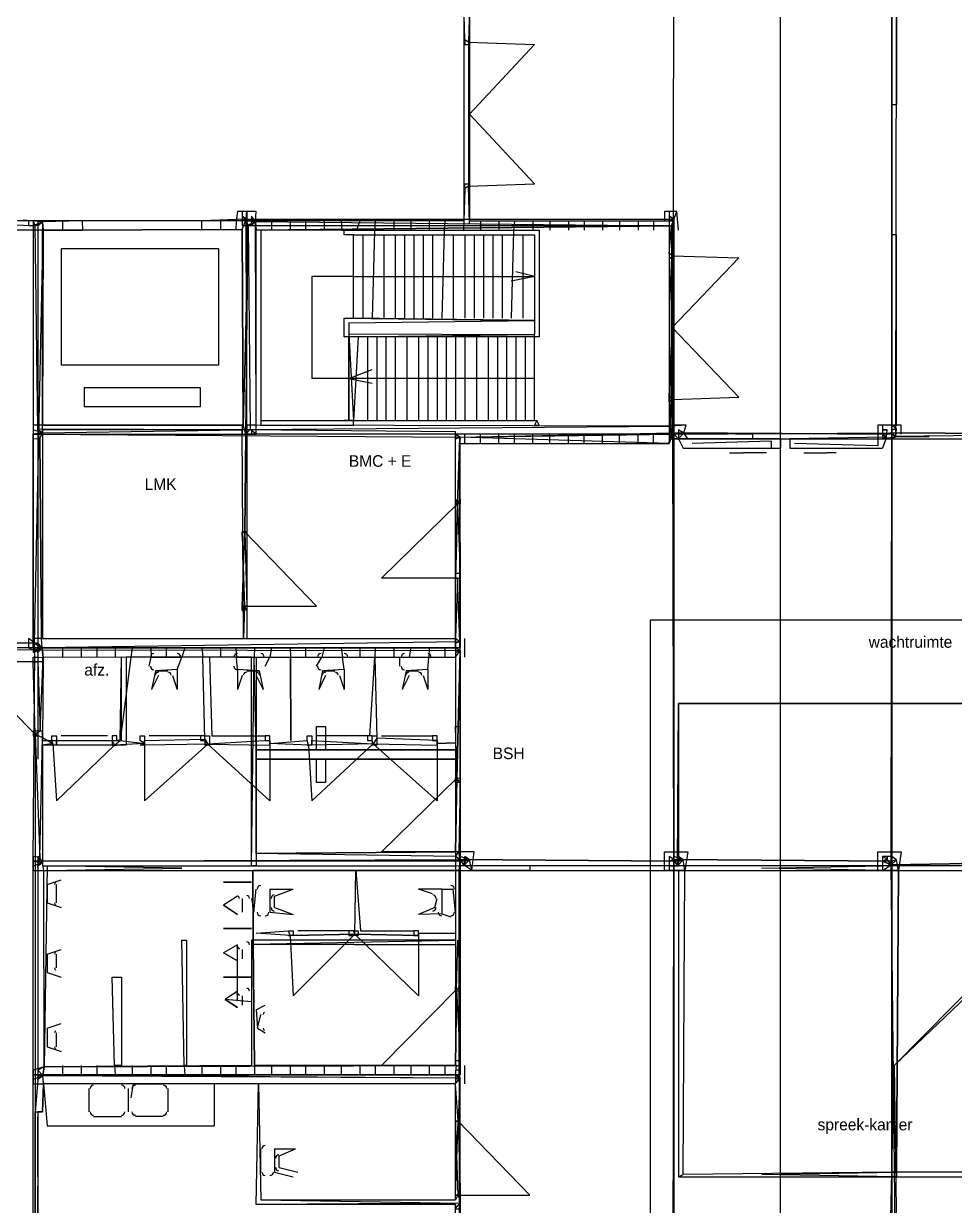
# Model space of a CAD drawing. Header units: metres. Extents: x -641 to 2745, y -1284 to 599.
# Drawn here: x 550.9 to 751.7, y -547.4 to -292.5 of the extents above; entities that cross this region are included whole.
import ezdxf

# ---------------------------------------------------------------- set-up
doc = ezdxf.new("R2010")
doc.units = ezdxf.units.M

msp = doc.modelspace()

# ---------------------------------------------------------------- linework, layer by layer
for p, q in [((646, -296), (645.8, -288.07)), ((647, -289), (646.75, -296.5)), ((646.75, -296.5), (646.75, -327.5)), ((646, -328), (645.8, -335)), ((647, -335.5), (646.75, -327.5)), ((597, -333), (596.75, -335)), ((601, -333), (597, -333)), ((600.89, -335.11), (601, -333)), ((691.67, -333), (689, -333)), ((689, -333), (689, -335)), ((692, -337), (691.67, -333)), ((555, -335.2), (550.86, -334.86)), ((554, -379.83), (553.38, -336)), ((563.5, -335), (555, -335.2)), ((555, -335.2), (555.12, -337)), ((555, -335.2), (555.12, -337)), ((555, -335.2), (555.12, -337)), ((555, -335.2), (555.12, -337)), ((555, -335.2), (555, -379)), ((559.33, -335), (559.33, -337)), ((559.33, -335), (559.33, -337)), ((559.33, -335), (559.33, -337)), ((563.5, -335), (563.6, -337)), ((563.5, -335), (563.6, -337)), ((563.5, -335), (563.6, -337)), ((598.88, -334.65), (589.25, -335)), ((589.25, -335), (589.25, -337)), ((589.25, -335), (589.25, -337)), ((589.25, -335), (589.25, -337)), ((593.33, -335), (593.33, -337)), ((593.33, -335), (593.33, -337)), ((593.33, -335), (593.33, -337)), ((596.75, -335), (596.67, -337)), ((596.75, -335), (596.67, -337)), ((596.75, -335), (596.67, -337)), ((598, -336.83), (598.88, -334.65)), ((599.3, -336), (598.25, -379)), ((599.3, -336), (599.73, -379.93)), ((600.89, -335.11), (601, -337)), ((601, -379), (600.89, -335.11)), ((601, -337), (600.89, -335.11)), ((600.89, -335.11), (690.5, -336.08)), ((690.5, -336.08), (601, -337)), ((604.33, -335), (604.33, -337)), ((604.33, -335), (604.33, -337)), ((604.33, -335), (604.33, -337)), ((608.33, -335), (608.33, -337)), ((608.33, -335), (608.33, -337)), ((608.33, -335), (608.33, -337)), ((611.67, -335), (611.67, -337)), ((611.67, -335), (611.67, -337)), ((611.67, -335), (611.67, -337)), ((615.67, -335), (615.67, -337)), ((615.67, -335), (615.67, -337)), ((615.67, -335), (615.67, -337)), ((619.33, -335), (619.5, -337)), ((619.33, -335), (619.5, -337)), ((619.33, -335), (619.5, -337)), ((623.33, -335), (622.67, -337)), ((623.33, -335), (622.67, -337)), ((623.33, -335), (622.67, -337)), ((626.67, -335), (626.5, -337.25)), ((626.67, -335), (626.5, -337.25)), ((626.67, -335), (626.5, -337.25)), ((630.67, -335), (630.67, -337)), ((630.67, -335), (630.67, -337)), ((630.67, -335), (630.67, -337)), ((634.33, -335), (634.33, -337)), ((634.33, -335), (634.33, -337)), ((634.33, -335), (634.33, -337)), ((638.33, -335), (638.33, -337)), ((638.33, -335), (638.33, -337)), ((638.33, -335), (638.33, -337)), ((641.67, -335), (641.5, -337.25)), ((641.67, -335), (641.5, -337.25)), ((641.67, -335), (641.5, -337.25)), ((645.8, -335), (645.67, -337)), ((645.8, -335), (645.67, -337)), ((645.8, -335), (645.67, -337)), ((649.33, -335), (649.33, -337)), ((649.33, -335), (649.33, -337)), ((649.33, -335), (649.33, -337)), ((653.33, -335), (653.33, -337)), ((653.33, -335), (653.33, -337)), ((653.33, -335), (653.33, -337)), ((656.67, -335), (656.5, -337.25)), ((656.67, -335), (656.5, -337.25)), ((656.67, -335), (656.5, -337.25)), ((660.67, -335), (660.67, -337)), ((660.67, -335), (660.67, -337)), ((660.67, -335), (660.67, -337)), ((664.33, -335), (664.33, -337)), ((664.33, -335), (664.33, -337)), ((664.33, -335), (664.33, -337)), ((668.33, -335), (668.33, -337)), ((668.33, -335), (668.33, -337)), ((668.33, -335), (668.33, -337)), ((671.67, -335), (671.67, -337)), ((671.67, -335), (671.67, -337)), ((671.67, -335), (671.67, -337)), ((675.67, -335), (675.67, -337)), ((675.67, -335), (675.67, -337)), ((675.67, -335), (675.67, -337)), ((679.33, -335), (679.33, -337)), ((679.33, -335), (679.33, -337)), ((679.33, -335), (679.33, -337)), ((683.33, -335), (683.33, -337)), ((683.33, -335), (683.33, -337)), ((683.33, -335), (683.33, -337)), ((686.67, -335), (686.67, -337)), ((686.67, -335), (686.67, -337)), ((686.67, -335), (686.67, -337)), ((690, -342), (690.5, -336.08)), ((690.5, -336.08), (690.75, -342.5)), ((690.5, -336.08), (690.5, -336.08)), ((555.12, -337), (555, -379)), ((563.6, -337), (555.12, -337)), ((555.12, -337), (563.6, -337)), ((598, -336.83), (589.25, -337)), ((598.25, -379), (598, -336.83)), ((598.25, -379), (598, -336.83)), ((619.5, -337), (662, -337)), ((624, -338), (624, -356)), ((626.5, -337.25), (626, -356)), ((628.5, -338), (628.5, -356)), ((628.5, -338), (628.5, -356)), ((631, -338), (631, -356)), ((633, -338), (633, -356)), ((635, -338), (635, -356)), ((637, -338), (637, -356)), ((639, -338), (639, -356)), ((641.5, -337.25), (641, -356)), ((643.5, -338), (643.5, -356)), ((643.5, -338), (643.5, -356)), ((646, -338), (646, -356)), ((648, -338), (648, -356)), ((650, -338), (650, -356)), ((652, -338), (652, -356)), ((654, -338), (654, -356)), ((656.5, -337.25), (656, -356)), ((658.5, -338), (658.5, -356)), ((658.5, -338), (658.5, -356)), ((593, -341), (559, -341)), ((559, -341), (559, -366)), ((593, -366), (593, -341)), ((690.75, -373.5), (690.75, -342.5)), ((661, -347), (657, -346)), ((613, -347), (613, -369)), ((622, -347), (613, -347)), ((622, -347), (661, -347)), ((661, -347), (656, -348)), ((620, -356), (661, -356.5)), ((621, -357), (661, -356.5)), ((661, -356.5), (661, -359.5)), ((621, -357), (621, -359.33)), ((621, -359.33), (661, -359.5)), ((621, -359.33), (622, -378)), ((620, -360), (661, -359.5)), ((623, -360), (622, -378)), ((625, -360), (625, -378)), ((627, -360), (627, -378)), ((629, -360), (629, -378)), ((631, -360), (631, -378)), ((633.5, -360), (633.5, -378)), ((633.5, -360), (633.5, -378)), ((636, -360), (636, -378)), ((638, -360), (638, -378)), ((640, -360), (640, -378)), ((642, -360), (642, -378)), ((644, -360), (644, -378)), ((646, -360), (646, -378)), ((648.5, -360), (648.5, -378)), ((648.5, -360), (648.5, -378)), ((651, -360), (651, -378)), ((653, -360), (653, -378)), ((655, -360), (655, -378)), ((657, -360), (657, -378)), ((659, -360), (659, -378)), ((559, -366), (593, -366)), ((621, -369), (626, -367)), ((621, -369), (613, -369)), ((621, -369), (626, -370)), ((661, -369), (621, -369)), ((589, -371), (564, -371)), ((564, -371), (564, -375)), ((589, -375), (589, -371)), ((690, -374), (690.38, -379.25)), ((690.38, -379.25), (690.75, -373.5)), ((564, -375), (589, -375)), ((555, -379), (598.25, -379)), ((598.25, -379), (555, -379)), ((599.73, -379.93), (690.38, -379.25)), ((690.38, -379.25), (601, -379)), ((620, -378), (661.5, -378)), ((620, -378), (661.5, -378)), ((693.67, -379), (690.38, -379.25)), ((693.15, -380.69), (693.67, -379)), ((740, -379), (735, -379)), ((735, -379), (735, -381.5)), ((740, -381), (740, -379)), ((554.75, -425), (554.44, -381.89)), ((554.44, -381.89), (554.75, -425)), ((555, -380.67), (598, -380)), ((598.57, -402), (598.83, -381)), ((598.83, -381), (598.57, -402)), ((644.38, -396), (644.94, -381.62)), ((644.94, -381.62), (644.38, -396)), ((644.94, -381.62), (690.83, -380.67)), ((690, -383), (644.94, -381.62)), ((646, -383), (646, -381)), ((646, -383), (646, -381)), ((649.33, -383), (649.33, -381)), ((649.33, -383), (649.33, -381)), ((649.33, -383), (649.33, -381)), ((653.33, -383), (653.33, -381)), ((653.33, -383), (653.33, -381)), ((653.33, -383), (653.33, -381)), ((656.67, -383), (656.67, -381)), ((656.67, -383), (656.67, -381)), ((656.67, -383), (656.67, -381)), ((660.67, -383), (660.67, -381)), ((660.67, -383), (660.67, -381)), ((660.67, -383), (660.67, -381)), ((664.33, -383), (664.33, -381)), ((664.33, -383), (664.33, -381)), ((664.33, -383), (664.33, -381)), ((668.33, -383), (668.33, -381)), ((668.33, -383), (668.33, -381)), ((668.33, -383), (668.33, -381)), ((671.67, -383), (671.67, -381)), ((671.67, -383), (671.67, -381)), ((671.67, -383), (671.67, -381)), ((675.67, -383), (675.67, -381)), ((675.67, -383), (675.67, -381)), ((675.67, -383), (675.67, -381)), ((679.33, -383), (679.33, -381)), ((679.33, -383), (679.33, -381)), ((679.33, -383), (679.33, -381)), ((683.33, -383), (683.33, -381)), ((683.33, -383), (683.33, -381)), ((683.33, -383), (683.33, -381)), ((686.67, -383), (686.67, -381)), ((686.67, -383), (686.67, -381)), ((686.67, -383), (686.67, -381)), ((690.83, -380.67), (690, -383)), ((714, -382), (692, -382)), ((692, -382), (693, -384)), ((714, -382), (714, -384)), ((736.83, -381.58), (716, -382)), ((716, -382), (716, -384)), ((735, -381.5), (735, -383.5)), ((736.83, -381.58), (736, -384)), ((738.82, -381.47), (746, -381.5)), ((746, -381.5), (738.82, -381.47)), ((693, -384), (714, -384)), ((712, -382.5), (695, -383)), ((695, -383), (695, -383)), ((712, -382.5), (712, -384)), ((716, -384), (736, -384)), ((735, -383.5), (717, -383)), ((717, -383), (717, -383)), ((703, -385), (706, -385)), ((703, -385), (706, -385)), ((711, -385), (706, -385)), ((719, -385), (724, -385)), ((726, -385), (724, -385)), ((726, -385), (724, -385)), ((644.38, -396), (645, -411)), ((598, -403), (598.5, -418)), ((644.4, -412), (644, -425)), ((644.88, -425.75), (644.4, -412)), ((598.33, -425), (598.5, -418)), ((598.5, -418), (598.33, -425)), ((554.75, -425), (644, -425)), ((646, -429), (646, -425)), ((533, -426), (553.27, -425.91)), ((552, -427), (533, -427.2)), ((533, -427.2), (553.33, -427.44)), ((644.88, -425.75), (554.95, -427)), ((554.95, -427), (555.11, -429.11)), ((554.95, -427), (555.11, -429.11)), ((554.95, -427), (555.11, -429.11)), ((555.11, -429.11), (554.95, -427)), ((554.95, -427), (644, -427)), ((559.33, -427), (559.33, -429)), ((559.33, -427), (559.33, -429)), ((559.33, -427), (559.33, -429)), ((563.33, -427), (563.33, -429)), ((563.33, -427), (563.33, -429)), ((563.33, -427), (563.33, -429)), ((566.67, -427), (566.67, -429)), ((566.67, -427), (566.67, -429)), ((566.67, -427), (566.67, -429)), ((570.67, -427), (570.67, -429)), ((570.67, -427), (570.67, -429)), ((570.67, -427), (570.67, -429)), ((574.33, -427), (574, -429)), ((574.33, -427), (574, -429)), ((574.33, -427), (574, -429)), ((578.33, -427), (578.4, -429)), ((578.33, -427), (578.4, -429)), ((578.33, -427), (578.4, -429)), ((581.67, -427), (581.67, -429)), ((581.67, -427), (581.67, -429)), ((581.67, -427), (581.67, -429)), ((585.67, -427), (585, -429)), ((585.67, -427), (585, -429)), ((585.67, -427), (585, -429)), ((589.33, -427), (589.5, -429)), ((589.33, -427), (589.5, -429)), ((589.33, -427), (589.5, -429)), ((593.33, -427), (593.33, -429)), ((593.33, -427), (593.33, -429)), ((593.33, -427), (593.33, -429)), ((596.67, -427), (596.8, -429)), ((596.67, -427), (596.8, -429)), ((596.67, -427), (596.8, -429)), ((600.67, -427), (600.6, -429)), ((600.67, -427), (600.6, -429)), ((600.67, -427), (600.6, -429)), ((604.33, -427), (604, -429)), ((604.33, -427), (604, -429)), ((604.33, -427), (604, -429)), ((608.33, -427), (608.4, -429)), ((608.33, -427), (608.4, -429)), ((608.33, -427), (608.4, -429)), ((611.67, -427), (611.67, -429)), ((611.67, -427), (611.67, -429)), ((611.67, -427), (611.67, -429)), ((615.67, -427), (615.14, -429)), ((615.67, -427), (615.14, -429)), ((615.67, -427), (615.14, -429)), ((619.33, -427), (619.6, -429)), ((619.33, -427), (619.6, -429)), ((619.33, -427), (619.6, -429)), ((623.33, -427), (623.33, -429)), ((623.33, -427), (623.33, -429)), ((623.33, -427), (623.33, -429)), ((626.67, -427), (626.6, -429)), ((626.67, -427), (626.6, -429)), ((626.67, -427), (626.6, -429)), ((630.67, -427), (630.67, -429)), ((630.67, -427), (630.67, -429)), ((630.67, -427), (630.67, -429)), ((634.33, -427), (634, -429)), ((634.33, -427), (634, -429)), ((634.33, -427), (634, -429)), ((638.33, -427), (638.2, -429)), ((638.33, -427), (638.2, -429)), ((638.33, -427), (638.2, -429)), ((641.67, -427), (641.67, -429)), ((641.67, -427), (641.67, -429)), ((641.67, -427), (641.67, -429)), ((644, -427), (644, -429)), ((644.25, -455.12), (644.95, -427.58)), ((644.95, -427.58), (644.25, -455.12)), ((554.5, -445), (555.11, -429.11)), ((644, -429), (555.11, -429.11)), ((571.75, -447), (572, -429)), ((574, -429), (571.75, -447)), ((578, -431), (578.4, -429)), ((578.4, -429), (585, -429)), ((584, -431.67), (585, -429)), ((590, -446.67), (589.5, -429)), ((591, -429), (591.5, -446)), ((597, -431.67), (596.8, -429)), ((596.8, -429), (602, -429)), ((603, -431), (604, -429)), ((608.5, -447), (608.4, -429)), ((608.4, -429), (608.5, -447)), ((614, -431), (615.14, -429)), ((615.14, -429), (619.6, -429)), ((615.14, -429), (615.14, -429)), ((620, -431.67), (619.6, -429)), ((625.5, -446), (626.6, -429)), ((626.6, -429), (627, -446.5)), ((632, -431), (632, -429)), ((634, -429), (638.2, -429)), ((638, -431.67), (638.2, -429)), ((579.33, -432), (578.5, -436)), ((580, -433), (578.5, -436)), ((584, -431.67), (579.33, -432)), ((579.33, -432), (582, -432)), ((583, -433), (584, -436)), ((584, -431.67), (584, -436)), ((601.67, -432), (597, -431.67)), ((597, -431.67), (597, -436)), ((598, -433), (597, -436)), ((599, -432), (601.67, -432)), ((601, -433), (602.5, -436)), ((601.67, -432), (602.5, -436)), ((615.33, -432), (614.5, -436)), ((616, -433), (614.5, -436)), ((620, -431.67), (615.33, -432)), ((615.33, -432), (618, -432)), ((619, -433), (620, -436)), ((620, -431.67), (620, -436)), ((633.33, -432), (632.5, -436)), ((634, -433), (632.5, -436)), ((638, -431.67), (633.33, -432)), ((633.33, -432), (636, -432)), ((637, -433), (638, -436)), ((638, -431.67), (638, -436)), ((553.4, -445.6), (553.4, -527)), ((553.4, -445.6), (554.4, -472.2)), ((569, -446), (559, -446)), ((589, -446), (578, -446)), ((591.5, -446), (603, -446)), ((625.5, -446), (614, -446)), ((628, -446), (639, -446)), ((554.4, -472.2), (555, -446.33)), ((555, -446.33), (557.2, -447.6)), ((557.2, -447.6), (555, -448)), ((577, -447.6), (570.5, -448)), ((571.75, -447), (577, -447.6)), ((604, -447.6), (612, -447)), ((612.33, -448), (604, -447.6)), ((640, -447.6), (644, -447.5)), ((644, -447.5), (640, -447.6)), ((645, -456), (644.67, -471)), ((648, -471), (644.67, -471)), ((647.5, -475), (648, -471)), ((689, -475), (689, -471)), ((689, -471), (694, -471)), ((694, -471), (693.4, -475)), ((735, -475), (735, -471)), ((735, -471), (740, -471)), ((740, -471), (739.4, -475)), ((556, -474), (555.33, -517.33)), ((600, -474), (644, -474)), ((781, -474), (738.5, -517)), ((554, -474.25), (554, -518)), ((555.33, -517.33), (555.25, -475)), ((555.33, -517.33), (555.25, -475)), ((600.33, -475), (600.38, -490.88)), ((644.75, -475), (600.33, -475)), ((600.38, -490.88), (600.33, -475)), ((622.27, -488.73), (622.5, -475)), ((622.5, -475), (623.5, -488)), ((644.75, -475), (647.5, -475)), ((693.4, -475), (689, -475)), ((739.4, -475), (735, -475)), ((738.5, -517), (782.5, -475)), ((556, -478), (559, -477)), ((556, -478), (556, -482)), ((558, -482), (558, -478)), ((600, -477.5), (594, -477.5)), ((594, -477.5), (600, -477.5)), ((600.5, -484), (601, -479)), ((604, -479), (604, -484)), ((604, -479), (609, -479)), ((605, -480.5), (609, -479)), ((641, -479), (636, -479)), ((639, -480), (636, -479)), ((641, -479), (643.5, -479)), ((641, -479), (641, -484.33)), ((644, -484), (643.5, -479)), ((597, -480.5), (594, -482.5)), ((597, -480.5), (594, -482.5)), ((598, -481), (598, -484)), ((600, -481), (600.5, -484)), ((605, -483), (605, -480.5)), ((639.5, -483), (640, -481)), ((556, -482), (559, -483)), ((594, -482.5), (597, -484.5)), ((597, -484.5), (594, -482.5)), ((604, -484), (609, -484.5)), ((605, -483), (609, -484.5)), ((639.5, -483), (636, -484.5)), ((641, -484.33), (636, -484.5)), ((641, -484.33), (643, -485)), ((600, -487.5), (594, -487.5)), ((594, -487.5), (600, -487.5)), ((601, -488.5), (608, -488)), ((608.33, -489), (601, -488.5)), ((621, -488), (610, -488)), ((623.5, -488), (635, -488)), ((636, -488.6), (644, -488.5)), ((644, -488.5), (636, -488.6)), ((597, -491), (594, -492.75)), ((597, -491), (594, -492.75)), ((597, -503), (597, -491)), ((600.38, -490.88), (600, -494)), ((600.67, -517), (600.38, -490.88)), ((600.38, -490.88), (600.67, -517)), ((644.17, -500.67), (644.5, -490)), ((644.5, -490), (645, -500)), ((556, -493), (559, -492)), ((556, -493), (556, -497)), ((558, -496), (558, -493)), ((594, -492.75), (597, -494.5)), ((597, -494.5), (594, -492.75)), ((598, -492), (598, -494)), ((556, -497), (559, -498)), ((600, -498), (594, -498)), ((594, -498), (600, -498)), ((597, -501), (594.33, -502.83)), ((597, -501), (594.33, -502.83)), ((598, -502), (598, -504)), ((600, -501), (600, -503.33)), ((644.17, -500.67), (645, -516)), ((594.33, -502.83), (597, -504.5)), ((597, -504.5), (594.33, -502.83)), ((600, -503.33), (594.33, -502.83)), ((600, -503.33), (594.33, -502.83)), ((601, -505), (603, -504)), ((601, -505), (601.33, -509)), ((601.33, -509), (602, -506)), ((556, -509), (559, -508)), ((556, -509), (556, -513)), ((601.33, -509), (603, -510)), ((558, -513), (558, -510)), ((556, -513), (559, -514)), ((555.33, -517.33), (555.07, -519.2)), ((555.33, -517.33), (555.07, -519.2)), ((555.33, -517.33), (555.07, -519.2)), ((555.33, -517.33), (555.07, -519.2)), ((555.33, -517.33), (644.2, -517)), ((559.33, -517), (559.33, -519)), ((559.33, -517), (559.33, -519)), ((559.33, -517), (559.33, -519)), ((563.33, -517), (563.33, -519)), ((563.33, -517), (563.33, -519)), ((563.33, -517), (563.33, -519)), ((566.67, -517), (566.67, -519)), ((566.67, -517), (566.67, -519)), ((566.67, -517), (566.67, -519)), ((570.5, -517), (570.67, -519)), ((570.5, -517), (570.67, -519)), ((570.5, -517), (570.67, -519)), ((574.33, -517), (574.33, -519)), ((574.33, -517), (574.33, -519)), ((574.33, -517), (574.33, -519)), ((578.33, -517), (578.33, -519)), ((578.33, -517), (578.33, -519)), ((578.33, -517), (578.33, -519)), ((581.67, -517), (581.67, -519)), ((581.67, -517), (581.67, -519)), ((581.67, -517), (581.67, -519)), ((585.5, -517), (585.67, -519)), ((585.5, -517), (585.67, -519)), ((585.5, -517), (585.67, -519)), ((589.33, -517), (589.33, -519)), ((589.33, -517), (589.33, -519)), ((589.33, -517), (589.33, -519)), ((593.33, -517), (593.33, -519)), ((593.33, -517), (593.33, -519)), ((593.33, -517), (593.33, -519)), ((596.67, -517), (596.67, -519)), ((596.67, -517), (596.67, -519)), ((596.67, -517), (596.67, -519)), ((600.67, -517), (600.67, -519)), ((600.67, -517), (600.67, -519)), ((600.67, -517), (600.67, -519)), ((604.33, -517), (604.33, -519)), ((604.33, -517), (604.33, -519)), ((604.33, -517), (604.33, -519)), ((608.33, -517), (608.33, -519)), ((608.33, -517), (608.33, -519)), ((608.33, -517), (608.33, -519)), ((611.67, -517), (611.67, -519)), ((611.67, -517), (611.67, -519)), ((611.67, -517), (611.67, -519)), ((615.67, -517), (615.67, -519)), ((615.67, -517), (615.67, -519)), ((615.67, -517), (615.67, -519)), ((619.33, -517), (619.33, -519)), ((619.33, -517), (619.33, -519)), ((619.33, -517), (619.33, -519)), ((623.33, -517), (623.33, -519)), ((623.33, -517), (623.33, -519)), ((623.33, -517), (623.33, -519)), ((626.67, -517), (626.67, -519)), ((626.67, -517), (626.67, -519)), ((626.67, -517), (626.67, -519)), ((630.67, -517), (630.67, -519)), ((630.67, -517), (630.67, -519)), ((630.67, -517), (630.67, -519)), ((634.33, -517), (634.33, -519)), ((634.33, -517), (634.33, -519)), ((634.33, -517), (634.33, -519)), ((638.33, -517), (638.33, -519)), ((638.33, -517), (638.33, -519)), ((638.33, -517), (638.33, -519)), ((641.67, -517), (641.67, -519)), ((641.67, -517), (641.67, -519)), ((641.67, -517), (641.67, -519)), ((644, -519), (644.2, -517)), ((646, -521), (646, -517)), ((737.43, -564), (738.5, -517)), ((738.5, -517), (739.11, -563.56)), ((555.07, -519.2), (644, -519)), ((555.07, -519.2), (644.94, -519.65)), ((644.94, -519.65), (644.57, -529)), ((554, -520.2), (553.4, -527)), ((555, -527), (555.2, -521)), ((644, -521), (555.2, -521)), ((555.2, -521), (556, -530)), ((565, -522), (565, -527)), ((572, -521), (566, -521)), ((573.5, -527), (573.5, -522)), ((573.5, -527), (573.5, -522)), ((574.5, -521), (574, -524)), ((574.5, -521), (581, -521)), ((582, -522), (582, -527)), ((592, -521), (592, -530)), ((601, -547), (601.5, -521)), ((601.5, -521), (602, -546)), ((632, -521), (628, -521)), ((644.57, -529), (644, -521)), ((553.4, -527), (555, -527)), ((553.4, -527), (553.4, -557)), ((553.4, -557), (553.4, -527)), ((554, -541), (554, -528)), ((556, -530), (592, -530)), ((566, -528), (572, -528)), ((581, -528), (575, -528)), ((644, -530), (644.5, -545)), ((602, -540), (602, -535)), ((605, -535), (605, -540)), ((605, -535), (609.5, -535)), ((606, -536.5), (609.5, -535)), ((606, -539), (606, -536.5)), ((605, -540), (609, -541)), ((606, -539), (610, -540)), ((554, -555), (554, -543)), ((645, -546.67), (601, -547)), ((602, -546), (645, -546.67))]:
    msp.add_line(p, q)
for points in [[(714, -781), (714, -119)], [(690.83, -380.67), (690, -382), (738, -382), (738, -273)], [(647, -335.5), (647, -288), (691.44, -288.11)], [(646.75, -296.5), (661, -297), (647, -312)], [(646.75, -327.5), (661, -327), (647, -312)], [(507.59, -334.95), (554, -336), (554, -451)], [(622.67, -337), (622, -337), (602, -337), (602, -378), (622, -378), (622, -378)], [(662, -337), (662, -360), (662, -360), (621, -360), (621, -378), (661, -378), (661, -359.5)], [(690.75, -342.5), (705, -343), (690.67, -358)], [(690.75, -373.5), (705, -373), (690.67, -358)], [(661.5, -378), (661, -379), (662, -379), (661.5, -378)], [(554, -379.83), (599.73, -379.93)], [(554.95, -427), (644, -427), (644, -380.5)], [(644.4, -412), (628, -412), (644.38, -396)], [(598.5, -418), (614, -418), (598.57, -402)], [(686, -555), (686, -540), (686, -525), (686, -510), (686, -495), (686, -480), (686, -465), (686, -450), (686, -435), (686, -421), (701, -421), (716, -421), (731, -421), (746, -421), (761, -421), (776, -421), (791, -421), (806, -421), (821, -421), (836, -421), (851, -421), (866, -421)], [(553, -430), (538, -430), (553.4, -445.6)], [(557.2, -447.6), (558, -460), (570.5, -448)], [(577, -447.6), (577, -460), (590.62, -447.75)], [(604, -447.6), (604, -460), (590.62, -447.75)], [(612.33, -448), (613, -460), (626.22, -447.67)], [(640, -447.6), (640, -460), (626.22, -447.67)], [(644.67, -471), (628, -471), (644.25, -455.12)], [(608.33, -489), (609, -502), (622.27, -488.73)], [(636, -488.6), (636, -502), (622.27, -488.73)], [(644.2, -517), (628, -517), (644.17, -500.67)], [(644.5, -545), (660, -545), (644.57, -529)]]:
    msp.add_lwpolyline(points)
for points in [[(645.8, -335), (462, -335), (462, -288), (645.8, -288.07)], [(738.06, -289.25), (690, -290), (690, -288), (647, -288), (647, -335), (691, -335), (691, -381), (738, -380.71)], [(691, -289), (738, -289), (738, -381), (690.83, -380.67)], [(738.06, -289.25), (784, -289), (784, -381), (738, -380.71)], [(738.06, -289.25), (739, -290), (739, -310), (738, -310)], [(739, -290), (782, -290), (782, -381), (738.82, -381.47)], [(646, -296), (646, -296), (646, -296), (646, -297), (646, -297), (646, -297), (647, -297), (647, -296), (647, -296), (646.75, -296.5)], [(647, -312), (647, -297), (647, -297), (647, -312)], [(647, -312), (647, -327), (647, -327), (647, -312)], [(646, -328), (646, -328), (646, -328), (646, -327), (646, -327), (646, -327), (647, -327), (647, -328), (647, -328), (646.75, -327.5)], [(599, -333), (598, -333), (598, -335), (598.88, -334.65)], [(601, -333), (599, -333), (599, -335), (600.89, -335.11)], [(691.67, -333), (690, -333), (690, -335), (691, -334.6)], [(507.59, -334.95), (553, -335), (553, -427), (507.19, -426.25)], [(553, -335), (552, -335), (552, -336), (553.38, -336)], [(553, -335), (552, -335), (552, -336), (553.38, -336)], [(553, -335), (552, -335), (552, -336), (553.38, -336)], [(553, -335), (552, -335), (552, -336), (553.38, -336)], [(553, -335), (552, -335), (552, -336), (553.38, -336)], [(555, -335.2), (553, -335), (553, -336), (555, -335.2)], [(555, -335.2), (553, -335), (553, -336), (555, -335.2)], [(553, -381), (599, -381), (599, -335), (553, -335)], [(555, -335.2), (554, -335), (554, -336), (553.38, -336)], [(555, -335.2), (554, -335), (554, -336), (553.38, -336)], [(555, -335.2), (554, -335), (554, -336), (555, -335.2)], [(598.88, -334.65), (598, -334), (598, -334), (598.88, -334.65)], [(598.88, -334.65), (598, -334), (598, -334), (598.88, -334.65)], [(598.88, -334.65), (598, -334), (598, -335), (598.88, -334.65)], [(598.88, -334.65), (598, -334), (598, -335), (598.88, -334.65)], [(598.88, -334.65), (598, -335), (598, -336), (599.3, -336)], [(598.88, -334.65), (598, -335), (598, -336), (599.3, -336)], [(598.88, -334.65), (598, -335), (598, -336), (599.3, -336)], [(598.88, -334.65), (598, -335), (598, -336), (599.3, -336)], [(598.88, -334.65), (598, -335), (598, -336), (599.3, -336)], [(599.3, -336), (690, -336), (690, -381), (598.83, -381)], [(691, -334.6), (691, -381), (599, -381), (598.88, -334.65)], [(600.89, -335.11), (599, -335), (599, -336), (600.89, -335.11)], [(600.89, -335.11), (600, -335), (600, -336), (599.3, -336)], [(600.89, -335.11), (600, -335), (600, -336), (599.3, -336)], [(600, -334), (600, -334), (600, -334), (600, -334)], [(600, -334), (600, -334), (600, -334), (600, -334)], [(600.89, -335.11), (600, -334), (600, -335), (600.89, -335.11)], [(600.89, -335.11), (600, -334), (600, -335), (600.89, -335.11)], [(600.89, -335.11), (600, -335), (600, -336), (600.89, -335.11)], [(600.89, -335.11), (600, -335), (600, -336), (600.89, -335.11)], [(690.38, -379.25), (601, -379), (601, -337), (690.5, -336.08)], [(691, -334.6), (690, -334), (690, -334), (691, -334.6)], [(691, -334.6), (690, -334), (690, -335), (691, -334.6)], [(691, -334.6), (690, -334), (690, -335), (691, -334.6)], [(691, -334.6), (690, -335), (690, -336), (690.5, -336.08)], [(691, -334.6), (690, -335), (690, -336), (690.5, -336.08)], [(691, -334.6), (690, -335), (690, -336), (690.5, -336.08)], [(691, -334.6), (690, -335), (690, -336), (690.5, -336.08)], [(691, -334.6), (691, -335), (691, -336), (690.5, -336.08)], [(691, -334.6), (691, -334), (691, -334), (691, -334.6)], [(555.12, -337), (509, -337), (509, -426), (553.27, -425.91)], [(598, -336.83), (555, -337), (555, -379), (598.25, -379)], [(598.25, -379), (555, -379), (555, -337), (598, -336.83)], [(622.67, -337), (602, -337), (602, -379), (622, -379), (622, -378), (620, -378), (620, -378), (621, -378), (621, -360), (620, -360), (620, -359), (620, -359), (620, -357), (620, -357), (620, -356), (622, -356), (622, -338), (620, -338), (620, -337), (622.67, -337)], [(661, -356.5), (622, -356), (622, -338), (661, -338)], [(738, -379), (739, -379), (739, -338), (738, -338)], [(593, -341), (559, -341), (559, -366), (593, -366)], [(690, -342), (690, -342), (690, -342), (690, -343), (690, -343), (690, -343), (691, -343), (691, -342), (691, -342), (690.75, -342.5)], [(690.67, -358), (691, -343), (690, -343), (690.67, -358)], [(690.67, -358), (691, -373), (690, -373), (690.67, -358)], [(589, -371), (564, -371), (564, -375), (589, -375)], [(690, -374), (690, -374), (690, -374), (690, -373), (690, -373), (690, -373), (691, -373), (691, -374), (691, -374), (690.75, -373.5)], [(555, -379), (553, -379), (553, -381), (555, -380.67)], [(598.25, -379), (598, -379), (598, -381), (598.83, -381)], [(601, -379), (599, -379), (599, -381), (601, -381)], [(690.38, -379.25), (690, -382), (782, -382), (782, -380), (876, -380), (876, -439), (692, -439), (692, -474), (645, -474), (645, -383), (690, -383)], [(690.38, -379.25), (690, -379), (690, -381), (690.83, -380.67)], [(693.67, -379), (691, -379), (691, -381), (693.15, -380.69)], [(738, -379), (736, -379), (736, -381), (738, -380.71)], [(739, -379.8), (738, -379), (738, -381), (738.82, -381.47)], [(555, -380.67), (553, -380), (553, -381), (555, -380.67)], [(555, -380.67), (553, -381), (553, -382), (554.44, -381.89)], [(555, -380.67), (553, -381), (553, -382), (554.44, -381.89)], [(644.94, -381.62), (645, -427), (553, -427), (553, -381)], [(554, -379.83), (554, -380), (554, -380), (554, -379.83)], [(554, -379.83), (554, -380), (554, -380), (554, -379.83)], [(555, -380.67), (554, -380), (554, -381), (555, -380.67)], [(555, -380.67), (554, -381), (554, -382), (554.44, -381.89)], [(554.44, -381.89), (554, -381), (554, -382), (554.44, -381.89)], [(554.44, -381.89), (554, -382), (554, -382), (554.44, -381.89)], [(598, -380), (555, -380), (555, -425), (598.33, -425)], [(599.73, -379.93), (598, -380), (598, -380), (599.73, -379.93)], [(599.73, -379.93), (598, -380), (598, -380), (599.73, -379.93)], [(599.73, -379.93), (598, -380), (598, -381), (598.83, -381)], [(599.73, -379.93), (598, -380), (598, -381), (598.83, -381)], [(644, -380.5), (599, -380), (599, -425), (644, -425)], [(599.73, -379.93), (600, -380), (600, -380), (599.73, -379.93)], [(599.73, -379.93), (600, -380), (600, -380), (599.73, -379.93)], [(599.73, -379.93), (600, -380), (600, -381), (601, -381)], [(599.73, -379.93), (600, -380), (600, -381), (601, -381)], [(644.94, -381.62), (644, -381), (644, -382), (644.94, -381.62)], [(644.94, -381.62), (644, -381), (644, -382), (644.94, -381.62)], [(644.94, -381.62), (644, -381), (644, -382), (644.94, -381.62)], [(644.94, -381.62), (644, -381), (644, -382), (644.94, -381.62)], [(644.94, -381.62), (691, -381), (691, -473), (645, -472.61)], [(644.94, -381.62), (645, -382), (645, -382), (644.94, -381.62)], [(690.83, -380.67), (690, -380), (690, -380), (690.83, -380.67)], [(690.83, -380.67), (690, -380), (690, -381), (690.83, -380.67)], [(690.83, -380.67), (690, -380), (690, -381), (690.83, -380.67)], [(690.83, -380.67), (690, -381), (690, -382), (692, -382)], [(690.83, -380.67), (690, -381), (690, -382), (692, -382)], [(690.83, -380.67), (690, -381), (690, -382), (692, -382)], [(690.83, -380.67), (690, -381), (690, -382), (692, -382)], [(690.83, -380.67), (691, -380), (691, -380), (690.83, -380.67)], [(690.83, -380.67), (738, -381), (738, -473), (691, -472.62)], [(693.15, -380.69), (691, -381), (691, -382), (692, -382)], [(692, -382), (691, -382), (691, -382), (692, -382)], [(692, -380), (692, -380), (692, -380), (692, -380)], [(693.15, -380.69), (692, -380), (692, -380), (693.15, -380.69)], [(693.15, -380.69), (692, -380), (692, -381), (693.15, -380.69)], [(693.15, -380.69), (692, -380), (692, -381), (693.15, -380.69)], [(693.15, -380.69), (692, -381), (692, -382), (692, -382)], [(693.15, -380.69), (692, -381), (692, -382), (692, -382)], [(693.15, -380.69), (692, -381), (692, -382), (692, -382)], [(692, -382), (692, -382), (692, -382), (692, -382)], [(693.15, -380.69), (708, -381), (708, -382), (694, -382)], [(737, -380), (736, -380), (736, -380), (737, -380)], [(737, -380), (736, -380), (736, -381), (736.83, -381.58)], [(737, -380), (736, -380), (736, -381), (736.83, -381.58)], [(738, -380.71), (736, -381), (736, -382), (738.82, -381.47)], [(736.83, -381.58), (736, -381), (736, -382), (736.83, -381.58)], [(736.83, -381.58), (736, -381), (736, -382), (736.83, -381.58)], [(736.83, -381.58), (736, -381), (736, -382), (736.83, -381.58)], [(736.83, -381.58), (737, -382), (737, -382), (736.83, -381.58)], [(737, -380), (737, -380), (737, -380), (737, -380)], [(738, -380.71), (784, -381), (784, -473), (737.87, -473.8)], [(739, -379.8), (738, -380), (738, -380), (739, -379.8)], [(739, -379.8), (738, -380), (738, -381), (738.82, -381.47)], [(739, -379.8), (738, -380), (738, -381), (738.82, -381.47)], [(738, -380.71), (738, -380), (738, -380), (738, -380.71)], [(738.82, -381.47), (738, -381), (738, -382), (738.82, -381.47)], [(738.82, -381.47), (738, -381), (738, -382), (738.82, -381.47)], [(738.82, -381.47), (738, -381), (738, -382), (738.82, -381.47)], [(738.82, -381.47), (738, -381), (738, -382), (738.82, -381.47)], [(738.82, -381.47), (738, -382), (738, -382), (738.82, -381.47)], [(644.38, -396), (645, -395), (645, -395), (645, -396), (644, -396), (644, -396), (644, -396), (644, -395), (644, -395), (644.38, -396)], [(644.38, -396), (644, -412), (644, -412), (644.38, -396)], [(598.57, -402), (599, -418), (598, -418), (598.57, -402)], [(598.57, -402), (598, -402), (598, -402), (598, -403), (598, -403), (598, -402), (599, -402), (599, -402), (599, -402), (598.57, -402)], [(644.4, -412), (645, -412), (645, -412), (645, -411), (644, -411), (644, -412), (644, -412), (644, -412), (644, -412), (644.4, -412)], [(598.5, -418), (598, -419), (598, -419), (598, -418), (598, -418), (598, -418), (599, -418), (599, -419), (599, -419), (598.5, -418)], [(553.27, -425.91), (552, -425), (552, -427), (553.33, -427.44)], [(554.75, -425), (553, -425), (553, -427), (554.95, -427)], [(644.88, -425.75), (644, -425), (644, -427), (644.95, -427.58)], [(553.27, -425.91), (552, -426), (552, -426), (553.27, -425.91)], [(553.27, -425.91), (552, -426), (552, -427), (553.33, -427.44)], [(553.27, -425.91), (552, -426), (552, -427), (553.33, -427.44)], [(553.27, -425.91), (552, -426), (552, -427), (553.33, -427.44)], [(554.95, -427), (553, -426), (553, -427), (554.95, -427)], [(554.95, -427), (553, -427), (553, -428), (554.95, -427)], [(554.95, -427), (553, -427), (553, -428), (554.95, -427)], [(644.95, -427.58), (645, -473), (553, -473), (553.33, -427.44)], [(553.27, -425.91), (554, -426), (554, -426), (553.27, -425.91)], [(553.27, -425.91), (554, -426), (554, -427), (554.95, -427)], [(554.95, -427), (554, -427), (554, -428), (553.33, -427.44)], [(553.33, -427.44), (554, -428), (554, -428), (553.33, -427.44)], [(554.95, -427), (554, -426), (554, -427), (554.95, -427)], [(554.95, -427), (554, -427), (554, -428), (554.95, -427)], [(644.88, -425.75), (644, -426), (644, -427), (644.95, -427.58)], [(644.88, -425.75), (644, -426), (644, -427), (644.95, -427.58)], [(644.88, -425.75), (644, -426), (644, -427), (644.95, -427.58)], [(644.95, -427.58), (644, -427), (644, -428), (644.95, -427.58)], [(644.95, -427.58), (644, -427), (644, -428), (644.95, -427.58)], [(644.95, -427.58), (644, -427), (644, -428), (644.95, -427.58)], [(644.95, -427.58), (644, -427), (644, -428), (644.95, -427.58)], [(644.95, -427.58), (644, -428), (644, -429), (644.95, -427.58)], [(644.88, -425.75), (645, -426), (645, -426), (644.88, -425.75)], [(644.95, -427.58), (645, -428), (645, -428), (644.95, -427.58)], [(555.11, -429.11), (555, -429), (555, -429), (555, -430), (554, -430), (554, -430), (553, -430), (553, -429), (554, -429), (555.11, -429.11)], [(553.4, -445.6), (553, -430), (554, -430), (554.5, -445)], [(555.11, -429.11), (555, -447), (572, -447), (572, -429)], [(555, -448), (555, -474), (600, -474), (600, -429), (573, -429), (573, -448)], [(600.6, -429), (601, -429), (601, -474), (600, -474)], [(600.6, -429), (644, -429), (644, -449), (601, -449)], [(692, -439), (784, -439), (784, -474), (691.82, -474)], [(555, -446.33), (555, -446), (555, -446), (555, -445), (554, -445), (554, -445), (553, -445), (553, -446), (554, -446), (553.4, -445.6)], [(557.2, -447.6), (557, -447), (557, -446), (558, -446), (558, -447), (558, -447), (558, -448), (557, -448), (557, -448), (557.2, -447.6)], [(571.75, -447), (571, -447), (571, -446), (570, -446), (570, -447), (570, -447), (570, -448), (571, -448), (571, -448), (570.5, -448)], [(577, -447.6), (576, -447), (576, -446), (577, -446), (577, -447), (577, -447), (577, -448), (576, -448), (576, -448), (577, -447.6)], [(590, -446.67), (590, -447), (590, -446), (589, -446), (589, -447), (590, -447), (590, -448), (590, -448), (590, -448), (590.62, -447.75)], [(590.62, -447.75), (590, -447), (590, -446), (591, -446), (591, -447), (591, -447), (591, -448), (590, -448), (590, -448), (590.62, -447.75)], [(604, -447.6), (604, -447), (604, -446), (603, -446), (603, -447), (604, -447), (604, -448), (604, -448), (604, -448), (604, -447.6)], [(612, -447), (612, -447), (612, -446), (613, -446), (613, -447), (613, -447), (613, -448), (612, -448), (612, -448), (612.33, -448)], [(614, -444), (616, -444), (616, -449), (614, -449)], [(626.22, -447.67), (626, -447), (626, -446), (625, -446), (625, -447), (626, -447), (626, -448), (626, -448), (626, -448), (626.22, -447.67)], [(626.22, -447.67), (626, -447), (626, -446), (627, -446), (627, -447), (627, -447), (627, -448), (626, -448), (626, -448), (626.22, -447.67)], [(640, -447.6), (640, -447), (640, -446), (639, -446), (639, -447), (640, -447), (640, -448), (640, -448), (640, -448), (640, -447.6)], [(644, -444), (645, -444), (645, -456), (644.25, -455.12)], [(570.5, -448), (558, -448), (558, -447), (570, -447)], [(590.62, -447.75), (577, -448), (577, -447), (590, -446.67)], [(590.62, -447.75), (604, -448), (604, -447), (590.62, -447.75)], [(626.22, -447.67), (613, -448), (613, -447), (626.22, -447.67)], [(626.22, -447.67), (640, -448), (640, -447), (627, -446.5)], [(601, -449), (644, -449), (644, -451), (601, -451)], [(601, -451), (644, -451), (644, -471), (601, -471.33)], [(614, -451), (616, -451), (616, -456), (614, -456)], [(644.25, -455.12), (645, -455), (645, -455), (645, -456), (644, -456), (644, -455), (644, -455), (644, -455), (644, -455), (644.25, -455.12)], [(644.25, -455.12), (644, -471), (644, -471), (644.25, -455.12)], [(601, -471.33), (644, -471), (644, -472), (601, -471.33)], [(644.67, -471), (645, -472), (645, -472), (645, -471), (644, -471), (644, -471), (644, -471), (644, -472), (644, -472), (644.67, -471)], [(644.67, -471), (644, -471), (644, -472), (645, -472.61)], [(554.4, -472.2), (553, -472), (553, -473), (555, -473.25)], [(554.4, -472.2), (553, -472), (553, -473), (555, -473.25)], [(645, -472.61), (645, -519), (553, -519), (553, -473)], [(555, -473.25), (553, -473), (553, -474), (555, -473.25)], [(555, -473.25), (553, -473), (553, -475), (555.25, -475)], [(554.4, -472.2), (554, -472), (554, -472), (554.4, -472.2)], [(554.4, -472.2), (554, -472), (554, -473), (554.4, -472.2)], [(554.4, -472.2), (554, -472), (554, -473), (555, -473.25)], [(554.4, -472.2), (554, -473), (554, -474), (554, -474.25)], [(555, -473.25), (554, -473), (554, -474), (555, -473.25)], [(554, -474.25), (554, -474), (554, -474), (554, -474.25)], [(585, -474.5), (556, -474), (556, -475), (585, -474.5)], [(645, -472.61), (644, -472), (644, -473), (645, -472.61)], [(645, -472.61), (644, -472), (644, -473), (645, -472.61)], [(645, -472.61), (644, -472), (644, -473), (645, -472.61)], [(645, -472.61), (644, -472), (644, -473), (645, -472.61)], [(645, -472.61), (644, -473), (644, -474), (645.85, -473.85)], [(645, -472.61), (644, -473), (644, -474), (645.85, -473.85)], [(645, -472.61), (644, -473), (644, -474), (645.85, -473.85)], [(645, -472.61), (644, -473), (644, -475), (644.75, -475)], [(645, -472.61), (691, -473), (691, -565), (644.89, -564.72)], [(647, -472.67), (645, -472), (645, -473), (647, -472.67)], [(645, -472.61), (645, -472), (645, -472), (645, -472.61)], [(647, -472.67), (645, -473), (645, -475), (647.5, -475)], [(645.85, -473.85), (645, -474), (645, -474), (645.85, -473.85)], [(646, -472), (646, -472), (646, -473), (645.85, -473.85)], [(647, -472.67), (646, -473), (646, -474), (645.85, -473.85)], [(647, -472.67), (646, -473), (646, -474), (645.85, -473.85)], [(645.85, -473.85), (646, -473), (646, -474), (645.85, -473.85)], [(645.85, -473.85), (646, -474), (646, -474), (645.85, -473.85)], [(645.85, -473.85), (660, -474), (660, -475), (647.5, -475)], [(646, -472), (646, -472), (646, -472), (646, -472)], [(647, -472.67), (646, -472), (646, -473), (647, -472.67)], [(647, -472.67), (646, -472), (646, -473), (647, -472.67)], [(691, -472.62), (690, -472), (690, -473), (691, -472.62)], [(691, -472.62), (690, -472), (690, -473), (691, -472.62)], [(691, -472.62), (690, -472), (690, -473), (691, -472.62)], [(691, -472.62), (690, -472), (690, -473), (691, -472.62)], [(691, -472.62), (690, -473), (690, -474), (691.82, -474)], [(691, -472.62), (690, -473), (690, -474), (691.82, -474)], [(691, -472.62), (690, -473), (690, -474), (691.82, -474)], [(691, -472.62), (690, -473), (690, -475), (691, -475)], [(691, -472.62), (738, -473), (738, -565), (690.88, -564.71)], [(693, -472.67), (691, -472), (691, -473), (693, -472.67)], [(691, -472.62), (691, -472), (691, -472), (691, -472.62)], [(693, -472.67), (691, -473), (691, -475), (693.4, -475)], [(691.82, -474), (691, -474), (691, -474), (691.82, -474)], [(693, -472.67), (692, -473), (692, -474), (691.82, -474)], [(693, -472.67), (692, -473), (692, -474), (691.82, -474)], [(693, -472.67), (692, -473), (692, -474), (691.82, -474)], [(691.82, -474), (692, -474), (692, -474), (691.82, -474)], [(692, -472), (692, -472), (692, -472), (692, -472)], [(693, -472.67), (692, -472), (692, -473), (693, -472.67)], [(693, -472.67), (692, -472), (692, -473), (693, -472.67)], [(693, -472.67), (692, -472), (692, -473), (693, -472.67)], [(710, -474.5), (736, -474), (736, -475), (710, -474.5)], [(737, -472.55), (736, -472), (736, -473), (737, -472.55)], [(737, -472.55), (736, -472), (736, -473), (737, -472.55)], [(737, -472.55), (736, -472), (736, -473), (737, -472.55)], [(738, -472), (736, -472), (736, -473), (737.87, -473.8)], [(737, -472.55), (736, -473), (736, -474), (737.87, -473.8)], [(737, -472.55), (736, -473), (736, -474), (737.87, -473.8)], [(737, -472.55), (736, -473), (736, -474), (737.87, -473.8)], [(737.87, -473.8), (736, -473), (736, -475), (737.87, -473.8)], [(737, -472.55), (737, -472), (737, -472), (737, -472.55)], [(737.87, -473.8), (737, -474), (737, -474), (737.87, -473.8)], [(739, -472.67), (738, -473), (738, -474), (737.87, -473.8)], [(739, -472.67), (738, -473), (738, -474), (737.87, -473.8)], [(739, -472.67), (738, -473), (738, -474), (737.87, -473.8)], [(737.87, -473.8), (784, -473), (784, -565), (738.82, -565)], [(737.87, -473.8), (738, -474), (738, -474), (737.87, -473.8)], [(738, -472), (738, -472), (738, -472), (738, -472)], [(739, -472.67), (738, -472), (738, -473), (739, -472.67)], [(739, -472.67), (738, -472), (738, -473), (739, -472.67)], [(739, -472.67), (738, -472), (738, -473), (739, -472.67)], [(739, -472.67), (738, -472), (738, -473), (739, -472.67)], [(739, -472.67), (738, -473), (738, -475), (739.4, -475)], [(555.25, -475), (644, -475), (644, -490), (600, -490), (600, -517), (555.33, -517.33)], [(644.75, -475), (692, -475), (692, -541), (784, -541), (784, -558), (776, -558), (776, -563), (692, -563), (692, -748), (645, -748.35)], [(693.4, -475), (692, -475), (692, -541), (693, -540.5)], [(693.4, -475), (738, -475), (738, -540), (693, -540.5)], [(739, -540), (738, -540), (738, -475), (739.4, -475)], [(739.4, -475), (776, -475), (776, -480), (784, -480), (784, -540), (739, -540)], [(608, -488), (608, -488), (608, -488), (609, -488), (609, -489), (609, -489), (609, -489), (608, -489), (608, -489), (608.33, -489)], [(622.27, -488.73), (609, -489), (609, -489), (622.27, -488.73)], [(622.27, -488.73), (622, -488), (622, -488), (621, -488), (621, -489), (622, -489), (622, -489), (622, -489), (622, -489), (622.27, -488.73)], [(622.27, -488.73), (622, -488), (622, -488), (623, -488), (623, -489), (623, -489), (623, -489), (622, -489), (622, -489), (622.27, -488.73)], [(622.27, -488.73), (636, -489), (636, -489), (622.27, -488.73)], [(636, -488.6), (636, -488), (636, -488), (635, -488), (635, -489), (636, -489), (636, -489), (636, -489), (636, -489), (636, -488.6)], [(585, -490), (586, -490), (586, -517), (585.5, -517)], [(600.38, -490.88), (644, -490), (644, -491), (600.38, -490.88)], [(600.38, -490.88), (644, -491), (644, -517), (600.67, -517)], [(570, -498), (572, -498), (572, -517), (570.5, -517)], [(645, -500), (645, -500), (645, -500), (645, -501), (644, -501), (644, -501), (644, -501), (644, -500), (644, -500), (644.17, -500.67)], [(644.17, -500.67), (644, -517), (644, -517), (644.17, -500.67)], [(555.33, -517.33), (553, -518), (553, -519), (555.07, -519.2)], [(555.33, -517.33), (553, -518), (553, -519), (555.07, -519.2)], [(555.33, -517.33), (554, -518), (554, -519), (555.07, -519.2)], [(644.2, -517), (645, -517), (645, -517), (645, -516), (644, -516), (644, -517), (644, -517), (644, -517), (644, -517), (644.2, -517)], [(555.07, -519.2), (553, -519), (553, -520), (555.07, -519.2)], [(555.07, -519.2), (553, -519), (553, -521), (555.2, -521)], [(644.94, -519.65), (645, -565), (553, -565), (553, -519)], [(554, -518), (554, -518), (554, -518), (554, -518)], [(554, -518), (554, -518), (554, -519), (555.07, -519.2)], [(555.07, -519.2), (554, -519), (554, -520), (555.07, -519.2)], [(645, -518), (644, -518), (644, -519), (644.94, -519.65)], [(645, -518), (644, -518), (644, -519), (644.94, -519.65)], [(645, -518), (644, -518), (644, -519), (644.94, -519.65)], [(645, -518), (644, -518), (644, -519), (644.94, -519.65)], [(644.94, -519.65), (644, -519), (644, -520), (644.94, -519.65)], [(644.94, -519.65), (644, -519), (644, -520), (644.94, -519.65)], [(644.94, -519.65), (644, -519), (644, -521), (644.94, -519.65)], [(644.94, -519.65), (644, -520), (644, -520), (644.94, -519.65)], [(644.94, -519.65), (645, -520), (645, -520), (644.94, -519.65)], [(645, -518), (645, -518), (645, -518), (645, -518)], [(554, -520.2), (554, -520), (554, -520), (554, -520.2)], [(554, -520.2), (554, -520), (554, -520), (554, -520.2)], [(555.2, -521), (555, -527), (554, -527), (554, -557), (555, -557), (555, -563), (644, -563), (644, -547), (601, -547), (601.5, -521)], [(602, -546), (644, -546), (644, -521), (601.5, -521)], [(644.57, -529), (645, -545), (644, -545), (644.57, -529)], [(644.57, -529), (644, -529), (644, -529), (644, -530), (644, -530), (644, -529), (645, -529), (645, -529), (645, -529), (644.57, -529)], [(710, -540.5), (739, -540), (739, -541), (710, -540.5)], [(644.5, -545), (644, -546), (644, -546), (644, -545), (644, -545), (644, -545), (645, -545), (645, -546), (645, -546), (644.5, -545)], [(645, -546.67), (645, -547), (645, -547), (645, -548), (644, -548), (644, -548), (644, -548), (644, -547), (644, -547), (644, -547.75)]]:
    msp.add_lwpolyline(points, close=True)
for centre, radius, start, end in [((579, -429), 0.75, 90, 180), ((584, -429), 0.75, 360, 90), ((597, -429), 0.75, 90, 180), ((602, -429), 0.75, 360, 90), ((615, -429), 0.75, 90, 180), ((620, -429), 0.75, 360, 90), ((633, -429), 0.75, 90, 180), ((638, -429), 0.75, 360, 90), ((579, -431), 0.75, 180, 270), ((580, -433), 0.75, 90, 170.7357), ((582, -433), 0.75, 9.3828, 90), ((597, -431), 0.75, 180, 270), ((599, -433), 0.75, 90, 170.7357), ((601, -433), 0.75, 9.3828, 90), ((615, -431), 0.75, 180, 270), ((616, -433), 0.75, 90, 170.7357), ((618, -433), 0.75, 9.3828, 90), ((633, -431), 0.75, 180, 270), ((634, -433), 0.75, 90, 170.7357), ((636, -433), 0.75, 9.3828, 90), ((558, -478), 0.45, 111.1526, 180), ((602, -479), 0.75, 90, 180), ((643, -479), 0.75, 0, 90), ((597, -481), 0.45, 360, 117.5005), ((599, -481), 0.6, 360, 90), ((605, -481), 0.75, 99.3828, 180), ((639, -481), 0.75, 0, 80.6172), ((558, -482), 0.45, 180, 249.0963), ((602, -484), 0.75, 180, 270), ((603, -484), 0.75, 270, 360), ((605, -483), 0.75, 180, 260.7357), ((639, -483), 0.75, 279.2643, 0), ((641, -484), 0.75, 180, 270), ((643, -484), 0.75, 270, 0), ((597, -492), 0.45, 360, 117.5005), ((599, -491), 0.6, 360, 90), ((558, -493), 0.45, 111.1526, 180), ((558, -496), 0.45, 180, 249.0963), ((597, -502), 0.45, 360, 117.5005), ((599, -501), 0.6, 360, 90), ((603, -506), 0.45, 111.1526, 180), ((558, -510), 0.45, 111.1526, 180), ((603, -509), 0.45, 180, 249.0963), ((558, -513), 0.45, 180, 249.0963), ((566, -522), 0.75, 90, 180), ((572, -522), 0.75, 359.9883, 90), ((575, -522), 0.75, 90, 180.0117), ((581, -522), 0.75, 0, 90), ((566, -527), 0.75, 180, 269.9895), ((572, -527), 0.75, 269.9895, 359.9883), ((575, -527), 0.75, 180.0117, 270.0105), ((581, -527), 0.75, 270.0105, 0), ((603, -535), 0.75, 90, 180), ((606, -537), 0.75, 99.3828, 180), ((603, -540), 0.75, 180, 270), ((604, -540), 0.75, 270, 360), ((606, -539), 0.75, 180, 260.7357)]:
    msp.add_arc(centre, radius, start, end)

# ---------------------------------------------------------------- texts
for s, p in [('BMC + E', (621, -388)), ('LMK', (577, -393)), ('wachtruimte', (733, -427)), ('afz.', (564, -433)), ('BSH', (652, -451)), ('spreek-kamer', (722, -531))]:
    msp.add_text(s, height=2.5).set_placement(p)

doc.saveas('drawing.dxf')
